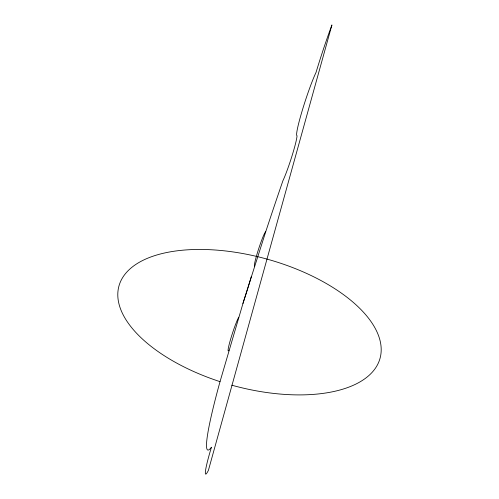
<?xml version="1.0" encoding="UTF-8"?>
<svg xmlns="http://www.w3.org/2000/svg" width="499" height="499" viewBox="0 0 499 499"><rect width="100%" height="100%" fill="white"/><g stroke="black" fill="none" stroke-linecap="round" stroke-linejoin="round"><path stroke-width="0.75" d="M220.022 381.648L243.88 300.373L265.718 231.779A308.083 24.913 -71.9 0 1 282.921 180.713A26.023 2.102 -71.9 0 0 291.871 156.387A26.023 2.102 -71.9 0 0 297.024 135.647A35.529 2.875 -71.9 0 1 302.3 110.379A35.529 2.875 -71.9 0 1 316.017 72.461A69.941 5.657 -71.9 0 1 331.929 24.95L208.42 470.301A36.87 2.982 -71.9 0 1 211.445 447.191A136.963 11.078 -71.9 0 1 220.022 381.648A135.46 65.463 15.5 0 1 150.405 257.135A135.46 65.463 15.5 0 1 372.828 324.306A135.46 65.463 15.5 0 1 231.792 385.197M251.309 276.558A68.057 5.501 -71.9 0 1 242.919 303.535M228.985 350.136A18.101 1.466 -71.9 0 1 230.763 338.715A18.101 1.466 -71.9 0 1 238.747 317.221M254.577 266.204A18.101 1.466 -71.9 0 1 258.594 249.045A18.101 1.466 -71.9 0 1 265.718 231.779"/></g></svg>
